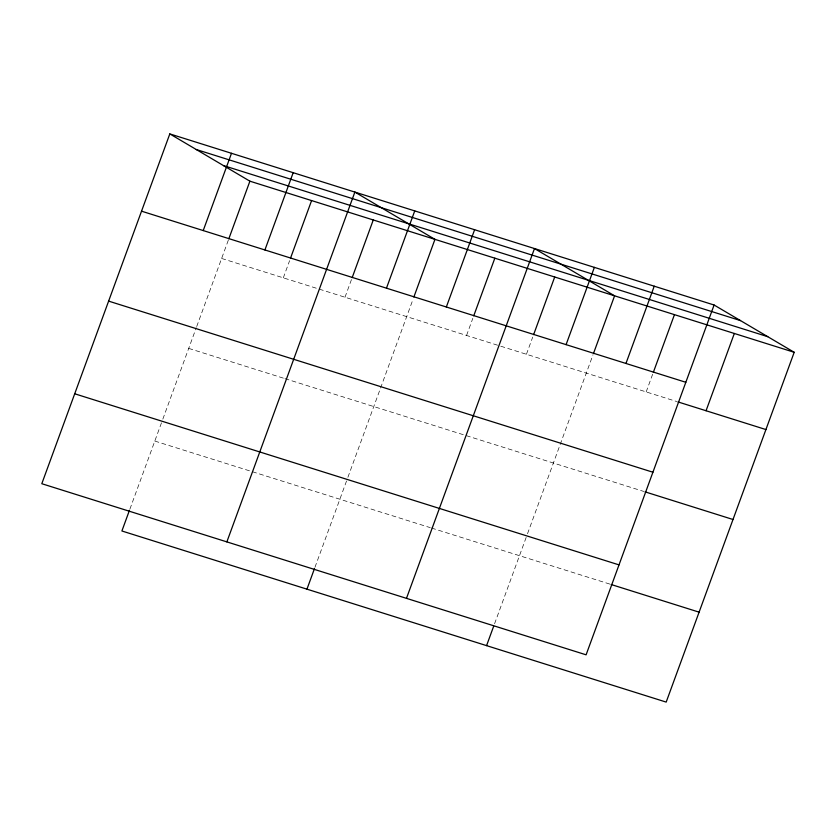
<?xml version="1.0" encoding="UTF-8"?>
<svg xmlns="http://www.w3.org/2000/svg" width="836" height="836" viewBox="0 0 836 836"><rect width="100%" height="100%" fill="white"/><g stroke="black" fill="none" stroke-linecap="round" stroke-linejoin="round"><path stroke-width="0.63" stroke-dasharray="4.18 3.13" d="M129.904 509.114L162.393 420.32M162.842 419.108L196.272 327.722M196.721 326.51L228.364 240.057M283.31 277.845L289.601 260.675M344.996 297.24L351.737 278.837M314.963 567.289L347.452 478.495M347.901 477.283L412.974 299.455M466.561 335.455L472.842 318.276M526.429 354.276L532.72 337.107M494.578 623.75L527.067 534.967M527.516 533.744L593.037 354.694M646.176 391.917L652.906 373.525M221.624 258.449L499.552 345.822M500.774 346.209L676.721 401.52M188.717 348.393L283.717 378.248M284.951 378.635L643.814 491.453M154.806 441.053L430.289 527.652M431.512 528.038L609.904 584.113"/><path stroke-width="1.25" d="M169.812 133.906L41.8 483.71L586.099 654.818L714.101 305.015L169.812 133.906L249.901 181.182L794.2 352.29L666.188 702.094L121.899 530.985L129.455 510.326M203.221 230.569L231.499 153.301M228.813 238.824L249.901 181.182M264.907 249.964L293.185 172.686M290.5 258.219L311.588 200.577M226.859 541.885L354.872 192.081L434.96 239.357L413.872 297.01M352.186 277.615L373.274 219.962M386.462 288.18L414.74 210.902M306.958 589.161L314.514 568.501M446.34 307L474.618 229.722M473.74 315.83L494.839 258.178M406.474 598.357L534.486 248.553L614.585 295.829L593.487 353.471M533.619 334.651L554.707 276.998M566.087 344.641L594.365 267.374M486.573 645.632L493.689 626.185M625.955 363.461L654.233 286.194M653.355 372.292L674.453 314.649M706.054 410.737L734.332 333.47M196.241 149.508L740.539 320.616M223.473 165.58L767.772 336.689M141.535 211.174L685.823 382.282M677.944 401.907L765.922 429.558M108.617 301.117L652.916 472.225M645.037 491.84L733.015 519.501M74.707 393.777L619.006 564.885M611.126 584.5L699.105 612.161M714.101 305.015L794.2 352.29"/></g></svg>
